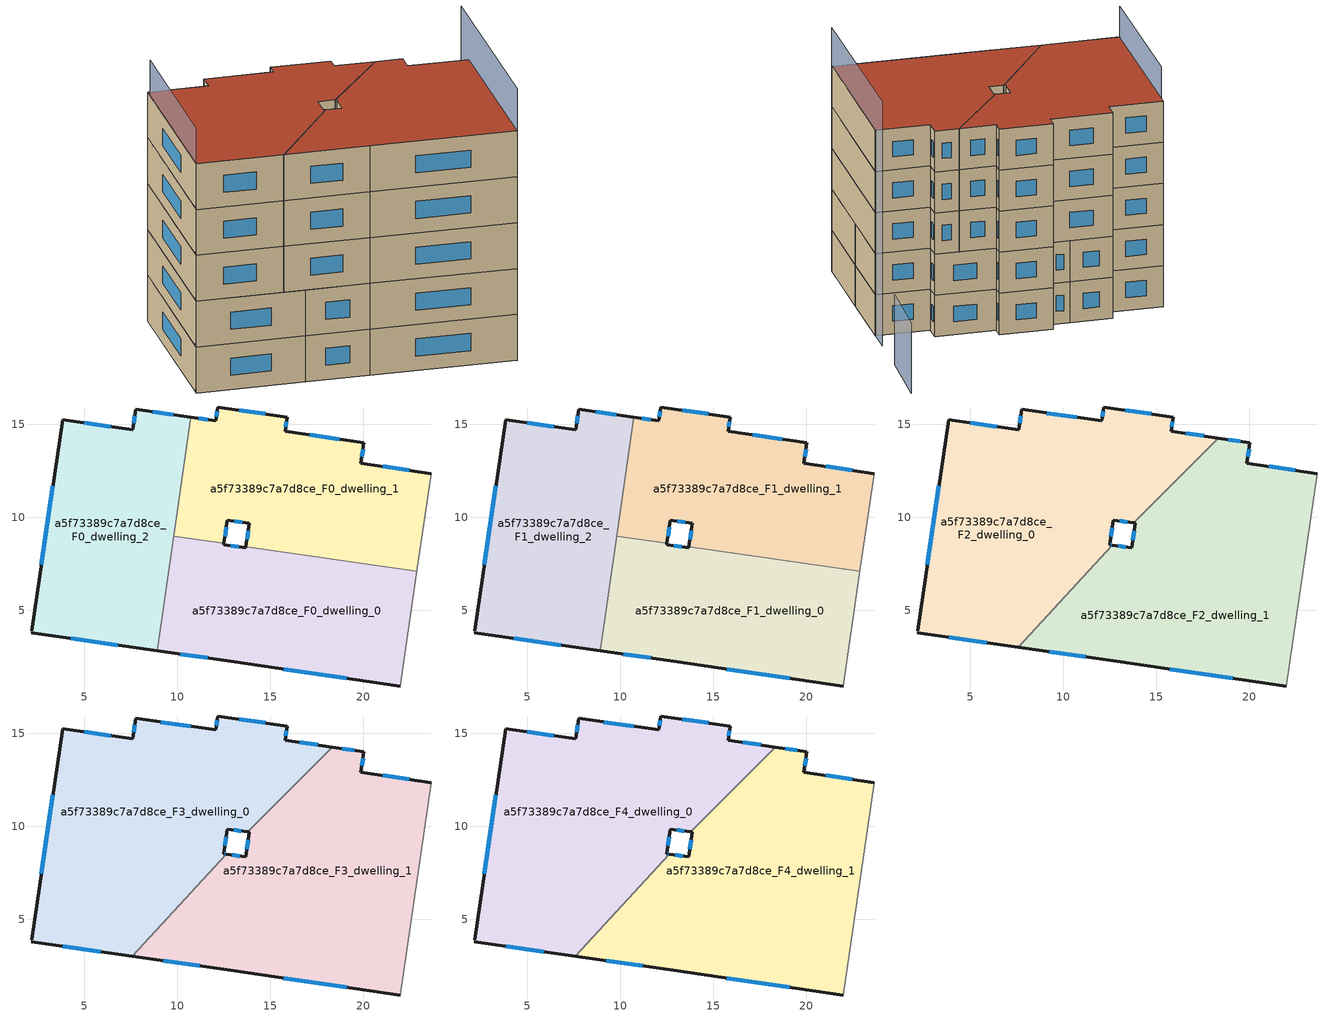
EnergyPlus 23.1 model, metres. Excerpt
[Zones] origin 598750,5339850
a5f73389c7a7d8ce_F0_dwelling_0
 floor ground (EU_floor_Construction): 22.89,7.09 21.98,0.92 12.88,2.25 8.92,2.82 9.81,8.98 12.52,8.59 12.51,8.52 13.69,8.35 13.7,8.42 z0
 wall outside (EU_wall_Construction): 8.92,2.82 12.88,2.25 21.98,0.92 / 13.7,8.42 13.69,8.35 12.51,8.52 12.52,8.59 z0:3
 wall adiabatic (EU_wall_Construction): 21.98,0.92 22.89,7.09 z0:3
 wall to a5f73389c7a7d8ce_F0_dwelling_1 (EU_wall_Construction): 12.52,8.59 9.81,8.98 / 22.89,7.09 13.7,8.42 z0:3
 wall to a5f73389c7a7d8ce_F0_dwelling_2 (EU_wall_Construction): 9.81,8.98 8.92,2.82 z0:3
 window (EU_Window_Construction): 10.16,2.64 11.64,2.43 / 13.32,8.4 12.88,8.47 / 15.74,1.83 19.13,1.34 z0.94:2.06
a5f73389c7a7d8ce_F0_dwelling_1
 floor ground (EU_floor_Construction): 23.66,12.34 22.89,7.09 13.7,8.42 13.88,9.67 12.7,9.85 12.52,8.59 9.81,8.98 10.73,15.37 12.08,15.17 12.18,15.92 15.91,15.38 15.8,14.63 20.05,14 19.88,12.9 z0
 wall outside (EU_wall_Construction): 23.66,12.34 19.89,12.9 20.05,14 15.81,14.63 15.91,15.38 12.18,15.92 12.08,15.17 10.73,15.37 / 12.52,8.59 12.7,9.85 13.88,9.67 13.7,8.42 z0:3
 wall adiabatic (EU_wall_Construction): 22.89,7.09 23.66,12.34 z0:3
 wall to a5f73389c7a7d8ce_F0_dwelling_2 (EU_wall_Construction): 10.73,15.37 9.81,8.98 z0:3
 window (EU_Window_Construction): 14.74,15.55 13.35,15.75 / 15.84,14.86 15.88,15.14 / 18.72,14.2 17.13,14.43 / 19.94,13.24 20,13.66 / 22.48,12.52 21.07,12.72 / 13.83,9.28 13.76,8.81 / 13.07,9.79 13.51,9.73 / 12.57,8.99 12.64,9.45 / 11.65,15.23 11.15,15.31 / 12.15,15.69 12.11,15.41 z0.94:2.06
a5f73389c7a7d8ce_F0_dwelling_2
 floor ground (EU_floor_Construction): 10.73,15.37 8.92,2.82 2.16,3.78 2.17,3.88 3.84,15.25 7.6,14.69 7.77,15.8 z0
 wall outside (EU_wall_Construction): 10.73,15.37 7.77,15.8 7.6,14.69 3.84,15.25 2.17,3.88 / 2.16,3.78 8.92,2.82 z0:3
 wall adiabatic (EU_wall_Construction): 2.17,3.88 2.16,3.78 z0:3
 window (EU_Window_Construction): 6.42,14.87 5.02,15.08 / 7.72,15.45 7.66,15.04 / 9.8,15.5 8.69,15.66 / 4.28,3.48 6.8,3.12 / 3.32,11.69 2.69,7.44 z0.94:2.06
a5f73389c7a7d8ce_F1_dwelling_0
 floor to a5f73389c7a7d8ce_F0_dwelling_0 (EU_floor_Construction): 22.89,7.09 21.98,0.92 12.88,2.25 8.92,2.82 9.81,8.98 12.52,8.59 12.51,8.52 13.69,8.35 13.7,8.42 z3
 wall outside (EU_wall_Construction): 8.92,2.82 12.88,2.25 21.98,0.92 / 13.7,8.42 13.69,8.35 12.51,8.52 12.52,8.59 z3:6
 wall adiabatic (EU_wall_Construction): 21.98,0.92 22.89,7.09 z3:6
 wall to a5f73389c7a7d8ce_F1_dwelling_1 (EU_wall_Construction): 12.52,8.59 9.81,8.98 / 22.89,7.09 13.7,8.42 z3:6
 wall to a5f73389c7a7d8ce_F1_dwelling_2 (EU_wall_Construction): 9.81,8.98 8.92,2.82 z3:6
 window (EU_Window_Construction): 10.16,2.64 11.64,2.43 / 13.32,8.4 12.88,8.47 / 15.74,1.83 19.13,1.34 z3.94:5.06
a5f73389c7a7d8ce_F1_dwelling_1
 floor to a5f73389c7a7d8ce_F0_dwelling_1 (EU_floor_Construction): 23.66,12.34 22.89,7.09 13.7,8.42 13.88,9.67 12.7,9.85 12.52,8.59 9.81,8.98 10.73,15.37 12.08,15.17 12.18,15.92 15.91,15.38 15.8,14.63 20.05,14 19.88,12.9 z3
 wall outside (EU_wall_Construction): 23.66,12.34 19.89,12.9 20.05,14 15.81,14.63 15.91,15.38 12.18,15.92 12.08,15.17 10.73,15.37 / 12.52,8.59 12.7,9.85 13.88,9.67 13.7,8.42 z3:6
 wall adiabatic (EU_wall_Construction): 22.89,7.09 23.66,12.34 z3:6
 wall to a5f73389c7a7d8ce_F1_dwelling_2 (EU_wall_Construction): 10.73,15.37 9.81,8.98 z3:6
 window (EU_Window_Construction): 14.74,15.55 13.35,15.75 / 15.84,14.86 15.88,15.14 / 18.72,14.2 17.13,14.43 / 19.94,13.24 20,13.66 / 22.48,12.52 21.07,12.72 / 13.83,9.28 13.76,8.81 / 13.07,9.79 13.51,9.73 / 12.57,8.99 12.64,9.45 / 11.65,15.23 11.15,15.31 / 12.15,15.69 12.11,15.41 z3.94:5.06
a5f73389c7a7d8ce_F1_dwelling_2
 floor to a5f73389c7a7d8ce_F0_dwelling_2 (EU_floor_Construction): 10.73,15.37 8.92,2.82 2.16,3.78 2.17,3.88 3.84,15.25 7.6,14.69 7.77,15.8 z3
 wall outside (EU_wall_Construction): 10.73,15.37 7.77,15.8 7.6,14.69 3.84,15.25 2.17,3.88 / 2.16,3.78 8.92,2.82 z3:6
 wall adiabatic (EU_wall_Construction): 2.17,3.88 2.16,3.78 z3:6
 window (EU_Window_Construction): 6.42,14.87 5.02,15.08 / 7.72,15.45 7.66,15.04 / 9.8,15.5 8.69,15.66 / 4.28,3.48 6.8,3.12 / 3.32,11.69 2.69,7.44 z3.94:5.06
a5f73389c7a7d8ce_F2_dwelling_0
 floor to a5f73389c7a7d8ce_F1_dwelling_0 (EU_floor_Construction): 12.52,8.59 12.51,8.52 12.64,8.5 9.2,4.76 9.81,8.98 z6
 floor to a5f73389c7a7d8ce_F1_dwelling_1 (EU_floor_Construction): 18.35,14.25 13.79,9.69 12.7,9.85 12.52,8.59 9.81,8.98 10.73,15.37 12.08,15.17 12.18,15.92 15.91,15.38 15.8,14.63 z6
 floor to a5f73389c7a7d8ce_F1_dwelling_2 (EU_floor_Construction): 10.73,15.37 9.2,4.76 7.58,3.01 2.16,3.78 2.17,3.88 3.84,15.25 7.6,14.69 7.77,15.8 z6
 wall outside (EU_wall_Construction): 12.64,8.5 12.51,8.52 12.7,9.85 13.79,9.69 / 2.16,3.78 7.58,3.01 / 18.35,14.25 15.81,14.63 15.91,15.38 12.18,15.92 12.08,15.17 7.77,15.8 7.6,14.69 3.84,15.25 2.17,3.88 z6:9
 wall adiabatic (EU_wall_Construction): 2.17,3.88 2.16,3.78 z6:9
 wall to a5f73389c7a7d8ce_F2_dwelling_1 (EU_wall_Construction): 7.58,3.01 12.64,8.5 / 13.78,9.69 18.35,14.25 z6:9
 window (EU_Window_Construction): 13.04,9.8 13.44,9.74 / 12.57,8.94 12.64,9.43 / 12.6,8.51 12.55,8.51 / 3.86,3.54 5.88,3.25 / 3.32,11.69 2.69,7.44 / 6.42,14.87 5.02,15.08 / 7.72,15.45 7.66,15.04 / 10.72,15.37 9.12,15.6 / 12.15,15.69 12.11,15.41 / 14.74,15.55 13.35,15.75 / 15.84,14.86 15.88,15.14 / 17.55,14.37 16.6,14.51 z6.94:8.06
a5f73389c7a7d8ce_F2_dwelling_1
 floor to a5f73389c7a7d8ce_F1_dwelling_0 (EU_floor_Construction): 22.89,7.1 21.98,0.92 12.88,2.25 8.92,2.82 9.2,4.76 12.64,8.5 13.69,8.35 13.7,8.42 z6
 floor to a5f73389c7a7d8ce_F1_dwelling_2 (EU_floor_Construction): 9.2,4.76 8.92,2.82 7.58,3.01 z6
 floor to a5f73389c7a7d8ce_F1_dwelling_1 (EU_floor_Construction): 23.66,12.34 22.89,7.1 13.7,8.42 13.88,9.67 13.79,9.69 18.35,14.25 20.05,14 19.88,12.9 z6
 wall outside (EU_wall_Construction): 23.66,12.34 19.89,12.9 20.05,14 18.35,14.25 / 7.58,3.01 12.88,2.25 21.98,0.92 / 13.79,9.69 13.88,9.67 13.69,8.35 12.64,8.5 z6:9
 wall adiabatic (EU_wall_Construction): 21.98,0.92 23.66,12.34 z6:9
 window (EU_Window_Construction): 22.48,12.52 21.07,12.72 / 15.74,1.83 19.13,1.34 / 9.24,2.77 11.22,2.49 / 13.36,8.39 12.97,8.45 / 13.82,9.26 13.75,8.76 / 19.51,14.08 18.88,14.17 / 19.94,13.24 20,13.66 z6.94:8.06
a5f73389c7a7d8ce_F3_dwelling_0
 floor to a5f73389c7a7d8ce_F2_dwelling_0 (EU_floor_Construction): 18.35,14.25 13.78,9.69 12.7,9.85 12.51,8.52 12.64,8.5 7.58,3.01 2.16,3.78 2.17,3.88 3.84,15.25 7.6,14.69 7.77,15.8 12.08,15.17 12.18,15.92 15.91,15.38 15.8,14.63 z9
 wall outside (EU_wall_Construction): 12.64,8.5 12.51,8.52 12.7,9.85 13.79,9.69 / 2.16,3.78 7.58,3.01 / 18.35,14.25 15.81,14.63 15.91,15.38 12.18,15.92 12.08,15.17 7.77,15.8 7.6,14.69 3.84,15.25 2.17,3.88 z9:12
 wall adiabatic (EU_wall_Construction): 2.17,3.88 2.16,3.78 z9:12
 wall to a5f73389c7a7d8ce_F3_dwelling_1 (EU_wall_Construction): 7.58,3.01 12.64,8.5 / 13.78,9.69 18.35,14.25 z9:12
 window (EU_Window_Construction): 13.04,9.8 13.44,9.74 / 12.57,8.94 12.64,9.43 / 12.6,8.51 12.55,8.51 / 3.86,3.54 5.88,3.25 / 3.32,11.69 2.69,7.44 / 6.42,14.87 5.02,15.08 / 7.72,15.45 7.66,15.04 / 10.72,15.37 9.12,15.6 / 12.15,15.69 12.11,15.41 / 14.74,15.55 13.35,15.75 / 15.84,14.86 15.88,15.14 / 17.55,14.37 16.6,14.51 z9.94:11.06
a5f73389c7a7d8ce_F3_dwelling_1
 floor to a5f73389c7a7d8ce_F2_dwelling_1 (EU_floor_Construction): 23.66,12.34 21.98,0.92 12.88,2.25 7.58,3.01 12.64,8.5 13.69,8.35 13.88,9.67 13.78,9.69 18.35,14.25 20.05,14 19.88,12.9 z9
 wall outside (EU_wall_Construction): 23.66,12.34 19.89,12.9 20.05,14 18.35,14.25 / 7.58,3.01 12.88,2.25 21.98,0.92 / 13.79,9.69 13.88,9.67 13.69,8.35 12.64,8.5 z9:12
 wall adiabatic (EU_wall_Construction): 21.98,0.92 23.66,12.34 z9:12
 window (EU_Window_Construction): 22.48,12.52 21.07,12.72 / 15.74,1.83 19.13,1.34 / 9.24,2.77 11.22,2.49 / 13.36,8.39 12.97,8.45 / 13.82,9.26 13.75,8.76 / 19.51,14.08 18.88,14.17 / 19.94,13.24 20,13.66 z9.94:11.06
a5f73389c7a7d8ce_F4_dwelling_0
 floor to a5f73389c7a7d8ce_F3_dwelling_0 (EU_floor_Construction): 18.35,14.25 13.78,9.69 12.7,9.85 12.51,8.52 12.64,8.5 7.58,3.01 2.16,3.78 2.17,3.88 3.84,15.25 7.6,14.69 7.77,15.8 12.08,15.17 12.18,15.92 15.91,15.38 15.8,14.63 z12
 wall outside (EU_wall_Construction): 12.64,8.5 12.51,8.52 12.7,9.85 13.79,9.69 / 2.16,3.78 7.58,3.01 / 18.35,14.25 15.81,14.63 15.91,15.38 12.18,15.92 12.08,15.17 7.77,15.8 7.6,14.69 3.84,15.25 2.17,3.88 z12:15
 wall adiabatic (EU_wall_Construction): 2.17,3.88 2.16,3.78 z12:15
 wall to a5f73389c7a7d8ce_F4_dwelling_1 (EU_wall_Construction): 7.58,3.01 12.64,8.5 / 13.78,9.69 18.35,14.25 z12:15
 window (EU_Window_Construction): 13.04,9.8 13.44,9.74 / 12.57,8.94 12.64,9.43 / 12.6,8.51 12.55,8.51 / 3.86,3.54 5.88,3.25 / 3.32,11.69 2.69,7.44 / 6.42,14.87 5.02,15.08 / 7.72,15.45 7.66,15.04 / 10.72,15.37 9.12,15.6 / 12.15,15.69 12.11,15.41 / 14.74,15.55 13.35,15.75 / 15.84,14.86 15.88,15.14 / 17.55,14.37 16.6,14.51 z12.94:14.06
 roof outside (EU_roof_Construction): 12.64,8.5 12.51,8.52 12.7,9.85 13.79,9.69 18.35,14.25 15.81,14.63 15.91,15.38 12.18,15.92 12.08,15.17 7.77,15.8 7.6,14.69 3.84,15.25 2.17,3.88 2.16,3.78 7.58,3.01 z15
a5f73389c7a7d8ce_F4_dwelling_1
 floor to a5f73389c7a7d8ce_F3_dwelling_1 (EU_floor_Construction): 23.66,12.34 21.98,0.92 12.88,2.25 7.58,3.01 12.64,8.5 13.69,8.35 13.88,9.67 13.78,9.69 18.35,14.25 20.05,14 19.88,12.9 z12
 wall outside (EU_wall_Construction): 23.66,12.34 19.89,12.9 20.05,14 18.35,14.25 / 7.58,3.01 12.88,2.25 21.98,0.92 / 13.79,9.69 13.88,9.67 13.69,8.35 12.64,8.5 z12:15
 wall adiabatic (EU_wall_Construction): 21.98,0.92 23.66,12.34 z12:15
 window (EU_Window_Construction): 22.48,12.52 21.07,12.72 / 15.74,1.83 19.13,1.34 / 9.24,2.77 11.22,2.49 / 13.36,8.39 12.97,8.45 / 13.82,9.26 13.75,8.76 / 19.51,14.08 18.88,14.17 / 19.94,13.24 20,13.66 z12.94:14.06
 roof outside (EU_roof_Construction): 21.98,0.92 23.66,12.34 19.89,12.9 20.05,14 18.35,14.25 13.79,9.69 13.88,9.67 13.69,8.35 12.64,8.5 7.58,3.01 12.88,2.25 z15
shading: 21.97,0.83 23.92,14.06 z0:17.8; 3.76,14.68 2.17,3.87 z0:17.3; 24.41,17.46 25.34,22.45 z0:5.1
[Building]
EU S2 Campaign: North Axis=0; Terrain=City; Solar Distribution=FullExterior
[Site:Location]
Vienna: Latitude=48; Longitude=16.5; Time Zone=1; Elevation=183
[SizingPeriod:WeatherFileDays]
AnnualSizingPeriod: Begin Month=1; Begin Day of Month=1; End Month=12; End Day of Month=31; Day of Week for Start Day=Monday; Use Weather File Daylight Saving Period=No; Use Weather File Rain and Snow Indicators=No
[MATERIAL]
EU_InternalMass_Material: Roughness=MediumRough; Thickness=0.1; Conductivity=1; Density=1800; Specific Heat=900; Thermal Absorptance=0.9; Solar Absorptance=0.7; Visible Absorptance=0.7
[MATERIAL:NOMASS] Roughness=MediumRough; Thermal Absorptance=0.9; Solar Absorptance=0.7; Visible Absorptance=0.7
Name | Thermal Resistance
EU_wall_NoMass | 0.914258
EU_roof_NoMass | 0.954009
EU_floor_NoMass | 1.09711
[WINDOWMATERIAL:SIMPLEGLAZINGSYSTEM]
EU_Window_SimpleGlazing: UFactor=2.09642; Solar Heat Gain Coefficient=0.65; Visible Transmittance=0.65
[CONSTRUCTION]
EU_wall_Construction: EU_wall_NoMass
EU_roof_Construction: EU_roof_NoMass
EU_floor_Construction: EU_floor_NoMass
EU_Window_Construction: EU_Window_SimpleGlazing
EU_InternalMass_Construction: EU_InternalMass_Material
[ZONE] Type=1; Multiplier=1; Ceiling Height=autocalculate; Floor Area=autocalculate; Part of Total Floor Area=Yes
Name | Volume
a5f73389c7a7d8ce_F0_dwelling_0; a5f73389c7a7d8ce_F1_dwelling_0 | 246.709
a5f73389c7a7d8ce_F2_dwelling_0 | 370.07
a5f73389c7a7d8ce_F3_dwelling_0; a5f73389c7a7d8ce_F4_dwelling_0 | 370.077
a5f73389c7a7d8ce_F0_dwelling_1; a5f73389c7a7d8ce_F1_dwelling_1 | 246.731
a5f73389c7a7d8ce_F2_dwelling_1; a5f73389c7a7d8ce_F3_dwelling_1; a5f73389c7a7d8ce_F4_dwelling_1 | 370.085
a5f73389c7a7d8ce_F0_dwelling_2; a5f73389c7a7d8ce_F1_dwelling_2 | 246.745
[INTERNALMASS] Construction=EU_InternalMass_Construction
Name | Zone or ZoneList | Surface Area
a5f73389c7a7d8ce_F0_dwelling_0_EU_InternalMass | a5f73389c7a7d8ce_F0_dwelling_0 | 82.2391
a5f73389c7a7d8ce_F0_dwelling_1_EU_InternalMass | a5f73389c7a7d8ce_F0_dwelling_1 | 82.2464
a5f73389c7a7d8ce_F0_dwelling_2_EU_InternalMass | a5f73389c7a7d8ce_F0_dwelling_2 | 82.2484
a5f73389c7a7d8ce_F1_dwelling_0_EU_InternalMass | a5f73389c7a7d8ce_F1_dwelling_0 | 82.2391
a5f73389c7a7d8ce_F1_dwelling_1_EU_InternalMass | a5f73389c7a7d8ce_F1_dwelling_1 | 82.2464
a5f73389c7a7d8ce_F1_dwelling_2_EU_InternalMass | a5f73389c7a7d8ce_F1_dwelling_2 | 82.2484
a5f73389c7a7d8ce_F2_dwelling_0_EU_InternalMass | a5f73389c7a7d8ce_F2_dwelling_0 | 123.359
a5f73389c7a7d8ce_F2_dwelling_1_EU_InternalMass | a5f73389c7a7d8ce_F2_dwelling_1 | 123.361
a5f73389c7a7d8ce_F3_dwelling_0_EU_InternalMass | a5f73389c7a7d8ce_F3_dwelling_0 | 123.359
a5f73389c7a7d8ce_F3_dwelling_1_EU_InternalMass | a5f73389c7a7d8ce_F3_dwelling_1 | 123.361
a5f73389c7a7d8ce_F4_dwelling_0_EU_InternalMass | a5f73389c7a7d8ce_F4_dwelling_0 | 123.359
a5f73389c7a7d8ce_F4_dwelling_1_EU_InternalMass | a5f73389c7a7d8ce_F4_dwelling_1 | 123.361
[OTHEREQUIPMENT] Fuel Type=Electricity; Design Level Calculation Method=Watts/Area; Power per Zone Floor Area=1; Fraction Latent=0; Fraction Radiant=0; Fraction Lost=0; Carbon Dioxide Generation Rate=0; EndUse Subcategory=EU_Step8_InternalGains
Name | Zone or ZoneList or Space or SpaceList | Schedule
EU_Step8_InternalGain_a5f73389c7a7d8ce_F0_dwelling_0_f000 | a5f73389c7a7d8ce_F0_dwelling_0 | EU_Step8_GainSchedule_a5f73389c7a7d8ce_F0_dwelling_0_f000
EU_Step8_InternalGain_a5f73389c7a7d8ce_F0_dwelling_1_f000 | a5f73389c7a7d8ce_F0_dwelling_1 | EU_Step8_GainSchedule_a5f73389c7a7d8ce_F0_dwelling_1_f000
EU_Step8_InternalGain_a5f73389c7a7d8ce_F0_dwelling_2_f000 | a5f73389c7a7d8ce_F0_dwelling_2 | EU_Step8_GainSchedule_a5f73389c7a7d8ce_F0_dwelling_2_f000
EU_Step8_InternalGain_a5f73389c7a7d8ce_F1_dwelling_0_f000 | a5f73389c7a7d8ce_F1_dwelling_0 | EU_Step8_GainSchedule_a5f73389c7a7d8ce_F1_dwelling_0_f000
EU_Step8_InternalGain_a5f73389c7a7d8ce_F1_dwelling_1_f000 | a5f73389c7a7d8ce_F1_dwelling_1 | EU_Step8_GainSchedule_a5f73389c7a7d8ce_F1_dwelling_1_f000
EU_Step8_InternalGain_a5f73389c7a7d8ce_F1_dwelling_2_f000 | a5f73389c7a7d8ce_F1_dwelling_2 | EU_Step8_GainSchedule_a5f73389c7a7d8ce_F1_dwelling_2_f000
EU_Step8_InternalGain_a5f73389c7a7d8ce_F2_dwelling_0_f000 | a5f73389c7a7d8ce_F2_dwelling_0 | EU_Step8_GainSchedule_a5f73389c7a7d8ce_F2_dwelling_0_f000
EU_Step8_InternalGain_a5f73389c7a7d8ce_F2_dwelling_1_f000 | a5f73389c7a7d8ce_F2_dwelling_1 | EU_Step8_GainSchedule_a5f73389c7a7d8ce_F2_dwelling_1_f000
EU_Step8_InternalGain_a5f73389c7a7d8ce_F3_dwelling_0_f000 | a5f73389c7a7d8ce_F3_dwelling_0 | EU_Step8_GainSchedule_a5f73389c7a7d8ce_F3_dwelling_0_f000
EU_Step8_InternalGain_a5f73389c7a7d8ce_F3_dwelling_1_f000 | a5f73389c7a7d8ce_F3_dwelling_1 | EU_Step8_GainSchedule_a5f73389c7a7d8ce_F3_dwelling_1_f000
EU_Step8_InternalGain_a5f73389c7a7d8ce_F4_dwelling_0_f000 | a5f73389c7a7d8ce_F4_dwelling_0 | EU_Step8_GainSchedule_a5f73389c7a7d8ce_F4_dwelling_0_f000
EU_Step8_InternalGain_a5f73389c7a7d8ce_F4_dwelling_1_f000 | a5f73389c7a7d8ce_F4_dwelling_1 | EU_Step8_GainSchedule_a5f73389c7a7d8ce_F4_dwelling_1_f000
[ZONEVENTILATION:DESIGNFLOWRATE] Schedule=EU_AlwaysOn; Design Flow Rate Calculation Method=AirChanges/Hour; Air Changes per Hour=0.546891; Ventilation Type=Natural; Fan Pressure Rise=0; Fan Total Efficiency=1; Constant Term Coefficient=1; Temperature Term Coefficient=0; Velocity Term Coefficient=0; Velocity Squared Term Coefficient=0; Minimum Indoor Temperature=-100; Maximum Indoor Temperature=100; Delta Temperature=-100; Minimum Outdoor Temperature=-100; Maximum Outdoor Temperature=100; Maximum Wind Speed=40
Name | Zone or ZoneList or Space or SpaceList
EU_ConstantAir_a5f73389c7a7d8ce_F0_dwelling_0 | a5f73389c7a7d8ce_F0_dwelling_0
EU_ConstantAir_a5f73389c7a7d8ce_F0_dwelling_1 | a5f73389c7a7d8ce_F0_dwelling_1
EU_ConstantAir_a5f73389c7a7d8ce_F0_dwelling_2 | a5f73389c7a7d8ce_F0_dwelling_2
EU_ConstantAir_a5f73389c7a7d8ce_F1_dwelling_0 | a5f73389c7a7d8ce_F1_dwelling_0
EU_ConstantAir_a5f73389c7a7d8ce_F1_dwelling_1 | a5f73389c7a7d8ce_F1_dwelling_1
EU_ConstantAir_a5f73389c7a7d8ce_F1_dwelling_2 | a5f73389c7a7d8ce_F1_dwelling_2
EU_ConstantAir_a5f73389c7a7d8ce_F2_dwelling_0 | a5f73389c7a7d8ce_F2_dwelling_0
EU_ConstantAir_a5f73389c7a7d8ce_F2_dwelling_1 | a5f73389c7a7d8ce_F2_dwelling_1
EU_ConstantAir_a5f73389c7a7d8ce_F3_dwelling_0 | a5f73389c7a7d8ce_F3_dwelling_0
EU_ConstantAir_a5f73389c7a7d8ce_F3_dwelling_1 | a5f73389c7a7d8ce_F3_dwelling_1
EU_ConstantAir_a5f73389c7a7d8ce_F4_dwelling_0 | a5f73389c7a7d8ce_F4_dwelling_0
EU_ConstantAir_a5f73389c7a7d8ce_F4_dwelling_1 | a5f73389c7a7d8ce_F4_dwelling_1
[HVACTEMPLATE:THERMOSTAT] Constant Heating Setpoint=20; Constant Cooling Setpoint=50
EU_HeatOnly_a5f73389c7a7d8ce_F0_dwelling_0; EU_HeatOnly_a5f73389c7a7d8ce_F0_dwelling_1; EU_HeatOnly_a5f73389c7a7d8ce_F0_dwelling_2; EU_HeatOnly_a5f73389c7a7d8ce_F1_dwelling_0; EU_HeatOnly_a5f73389c7a7d8ce_F1_dwelling_1; EU_HeatOnly_a5f73389c7a7d8ce_F1_dwelling_2; EU_HeatOnly_a5f73389c7a7d8ce_F2_dwelling_0; EU_HeatOnly_a5f73389c7a7d8ce_F2_dwelling_1; EU_HeatOnly_a5f73389c7a7d8ce_F3_dwelling_0; EU_HeatOnly_a5f73389c7a7d8ce_F3_dwelling_1; EU_HeatOnly_a5f73389c7a7d8ce_F4_dwelling_0; EU_HeatOnly_a5f73389c7a7d8ce_F4_dwelling_1
[HVACTEMPLATE:ZONE:IDEALLOADSAIRSYSTEM] System Availability Schedule=EU_AlwaysOn; Maximum Heating Supply Air Temperature=50; Minimum Cooling Supply Air Temperature=13; Maximum Heating Supply Air Humidity Ratio=0.0156; Minimum Cooling Supply Air Humidity Ratio=0.0077; Heating Limit=NoLimit; Cooling Limit=NoLimit; Heating Availability Schedule=EU_AlwaysOn; Cooling Availability Schedule=EU_CoolingOff; Dehumidification Control Type=ConstantSensibleHeatRatio; Cooling Sensible Heat Ratio=0.7; Dehumidification Setpoint=60; Humidification Control Type=None; Humidification Setpoint=30; Outdoor Air Method=None; Outdoor Air Flow Rate per Person=0.00944; Outdoor Air Flow Rate per Zone Floor Area=0; Outdoor Air Flow Rate per Zone=0; Demand Controlled Ventilation Type=None; Outdoor Air Economizer Type=NoEconomizer; Heat Recovery Type=None; Sensible Heat Recovery Effectiveness=0.7; Latent Heat Recovery Effectiveness=0.65
Name | Template Thermostat
a5f73389c7a7d8ce_F0_dwelling_0 | EU_HeatOnly_a5f73389c7a7d8ce_F0_dwelling_0
a5f73389c7a7d8ce_F0_dwelling_1 | EU_HeatOnly_a5f73389c7a7d8ce_F0_dwelling_1
a5f73389c7a7d8ce_F0_dwelling_2 | EU_HeatOnly_a5f73389c7a7d8ce_F0_dwelling_2
a5f73389c7a7d8ce_F1_dwelling_0 | EU_HeatOnly_a5f73389c7a7d8ce_F1_dwelling_0
a5f73389c7a7d8ce_F1_dwelling_1 | EU_HeatOnly_a5f73389c7a7d8ce_F1_dwelling_1
a5f73389c7a7d8ce_F1_dwelling_2 | EU_HeatOnly_a5f73389c7a7d8ce_F1_dwelling_2
a5f73389c7a7d8ce_F2_dwelling_0 | EU_HeatOnly_a5f73389c7a7d8ce_F2_dwelling_0
a5f73389c7a7d8ce_F2_dwelling_1 | EU_HeatOnly_a5f73389c7a7d8ce_F2_dwelling_1
a5f73389c7a7d8ce_F3_dwelling_0 | EU_HeatOnly_a5f73389c7a7d8ce_F3_dwelling_0
a5f73389c7a7d8ce_F3_dwelling_1 | EU_HeatOnly_a5f73389c7a7d8ce_F3_dwelling_1
a5f73389c7a7d8ce_F4_dwelling_0 | EU_HeatOnly_a5f73389c7a7d8ce_F4_dwelling_0
a5f73389c7a7d8ce_F4_dwelling_1 | EU_HeatOnly_a5f73389c7a7d8ce_F4_dwelling_1
[SIZING:ZONE] Zone Cooling Design Supply Air Temperature Input Method=SupplyAirTemperature; Zone Cooling Design Supply Air Temperature=13; Zone Heating Design Supply Air Temperature Input Method=SupplyAirTemperature; Zone Heating Design Supply Air Temperature=50; Zone Cooling Design Supply Air Humidity Ratio=0.008; Zone Heating Design Supply Air Humidity Ratio=0.008; Cooling Design Air Flow Method=DesignDay; Cooling Design Air Flow Rate=0; Cooling Minimum Air Flow per Zone Floor Area=0.000762; Cooling Minimum Air Flow=0; Cooling Minimum Air Flow Fraction=0.2; Heating Design Air Flow Method=DesignDay; Heating Design Air Flow Rate=0; Heating Maximum Air Flow per Zone Floor Area=0.002032; Heating Maximum Air Flow=0.141576; Heating Maximum Air Flow Fraction=0.3; Account for Dedicated Outdoor Air System=No; Dedicated Outdoor Air System Control Strategy=NeutralSupplyAir; Dedicated Outdoor Air Low Setpoint Temperature for Design=autosize; Dedicated Outdoor Air High Setpoint Temperature for Design=autosize; Zone Load Sizing Method=Sensible Load Only No Latent Load; Zone Latent Cooling Design Supply Air Humidity Ratio Input Method=HumidityRatioDifference; Zone Cooling Design Supply Air Humidity Ratio Difference=0.005; Zone Latent Heating Design Supply Air Humidity Ratio Input Method=HumidityRatioDifference; Zone Humidification Design Supply Air Humidity Ratio Difference=0.005
a5f73389c7a7d8ce_F0_dwelling_0; a5f73389c7a7d8ce_F0_dwelling_1; a5f73389c7a7d8ce_F0_dwelling_2; a5f73389c7a7d8ce_F1_dwelling_0; a5f73389c7a7d8ce_F1_dwelling_1; a5f73389c7a7d8ce_F1_dwelling_2; a5f73389c7a7d8ce_F2_dwelling_0; a5f73389c7a7d8ce_F2_dwelling_1; a5f73389c7a7d8ce_F3_dwelling_0; a5f73389c7a7d8ce_F3_dwelling_1; a5f73389c7a7d8ce_F4_dwelling_0; a5f73389c7a7d8ce_F4_dwelling_1
[SCHEDULE:CONSTANT]
Name | Hourly Value
EU_AlwaysOn | 1
EU_CoolingOff | 0
[SCHEDULE:FILE] Column Number=1; Rows to Skip at Top=0; Number of Hours of Data=8760; Column Separator=Comma; Interpolate to Timestep=No; Minutes per Item=60; Adjust Schedule for Daylight Savings=Yes
Name | File
EU_Step8_GainSchedule_a5f73389c7a7d8ce_F0_dwelling_0_f000 | ../../schedules/a5f73389c7a7d8ce/a5f73389c7a7d8ce_F0_dwelling_0_f000_gain.csv
EU_Step8_GainSchedule_a5f73389c7a7d8ce_F0_dwelling_1_f000 | ../../schedules/a5f73389c7a7d8ce/a5f73389c7a7d8ce_F0_dwelling_1_f000_gain.csv
EU_Step8_GainSchedule_a5f73389c7a7d8ce_F0_dwelling_2_f000 | ../../schedules/a5f73389c7a7d8ce/a5f73389c7a7d8ce_F0_dwelling_2_f000_gain.csv
EU_Step8_GainSchedule_a5f73389c7a7d8ce_F1_dwelling_0_f000 | ../../schedules/a5f73389c7a7d8ce/a5f73389c7a7d8ce_F1_dwelling_0_f000_gain.csv
EU_Step8_GainSchedule_a5f73389c7a7d8ce_F1_dwelling_1_f000 | ../../schedules/a5f73389c7a7d8ce/a5f73389c7a7d8ce_F1_dwelling_1_f000_gain.csv
EU_Step8_GainSchedule_a5f73389c7a7d8ce_F1_dwelling_2_f000 | ../../schedules/a5f73389c7a7d8ce/a5f73389c7a7d8ce_F1_dwelling_2_f000_gain.csv
EU_Step8_GainSchedule_a5f73389c7a7d8ce_F2_dwelling_0_f000 | ../../schedules/a5f73389c7a7d8ce/a5f73389c7a7d8ce_F2_dwelling_0_f000_gain.csv
EU_Step8_GainSchedule_a5f73389c7a7d8ce_F2_dwelling_1_f000 | ../../schedules/a5f73389c7a7d8ce/a5f73389c7a7d8ce_F2_dwelling_1_f000_gain.csv
EU_Step8_GainSchedule_a5f73389c7a7d8ce_F3_dwelling_0_f000 | ../../schedules/a5f73389c7a7d8ce/a5f73389c7a7d8ce_F3_dwelling_0_f000_gain.csv
EU_Step8_GainSchedule_a5f73389c7a7d8ce_F3_dwelling_1_f000 | ../../schedules/a5f73389c7a7d8ce/a5f73389c7a7d8ce_F3_dwelling_1_f000_gain.csv
EU_Step8_GainSchedule_a5f73389c7a7d8ce_F4_dwelling_0_f000 | ../../schedules/a5f73389c7a7d8ce/a5f73389c7a7d8ce_F4_dwelling_0_f000_gain.csv
EU_Step8_GainSchedule_a5f73389c7a7d8ce_F4_dwelling_1_f000 | ../../schedules/a5f73389c7a7d8ce/a5f73389c7a7d8ce_F4_dwelling_1_f000_gain.csv
